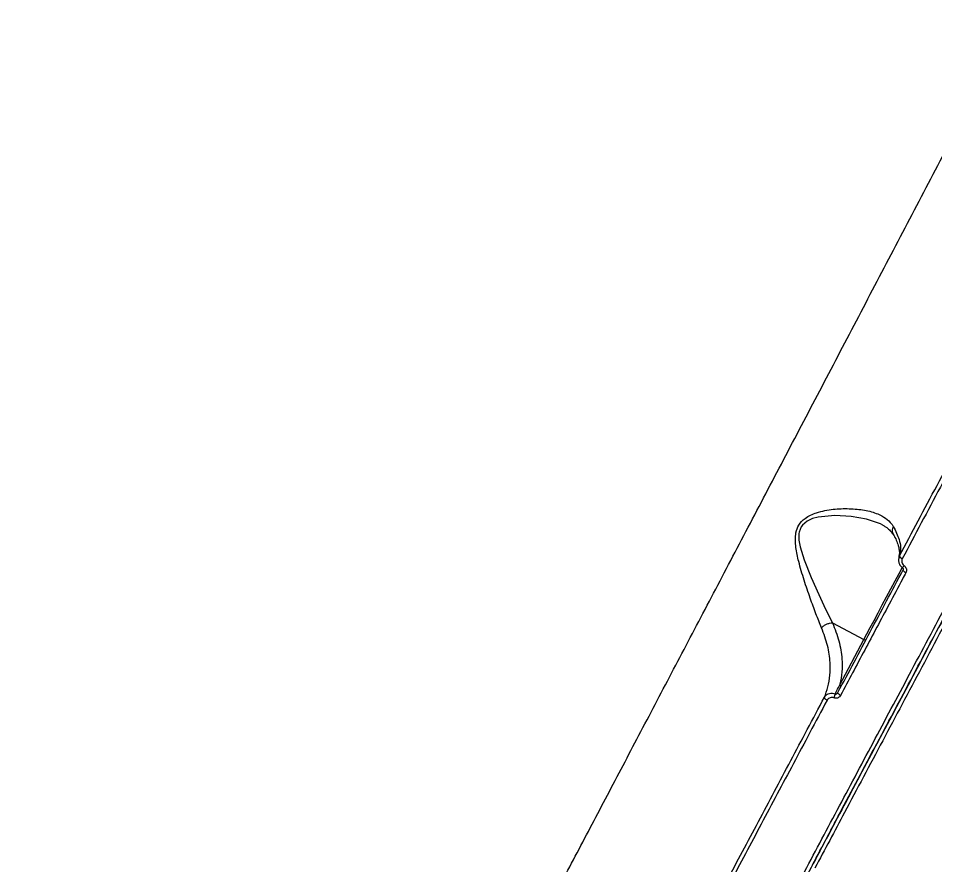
# Model space of a CAD drawing. Header units: millimetres. Extents: x -7245 to 6306, y -6696 to 5973.
# Drawn here: x -3038.9 to -2795.7, y 1436.2 to 1660.8 of the extents above; entities that cross this region are included whole.
import ezdxf

# ---------------------------------------------------------------- set-up
doc = ezdxf.new("R2010")
doc.units = ezdxf.units.MM
for name, color, linetype in [('DIKOM_ОБЪЕКТ', 7, 'Continuous'), ('DIKOM_РАЗМЕР_ЗОНА', 7, 'Continuous'), ('DIKOM_РАЗМЕР_ОБЪЕКТА', 7, 'Continuous')]:
    doc.layers.add(name, color=color, linetype=linetype)
doc.styles.add('style1', font='arial.ttf', dxfattribs={"width": 0.8})
doc.dimstyles.new('1-50', dxfattribs={"dimtxt": 300, "dimasz": 200, "dimexe": 100, "dimexo": 0, "dimgap": 100, "dimtad": 1, "dimtxsty": 'style1', "dimcen": 200, "dimclrd": 7, "dimclre": 7, "dimclrt": 7, "dimadec": 1, "dimazin": 2, "dimtfac": 1, "dimtmove": 0, "dimatfit": 2, "dimfxl": 0, "dimlwd": 25, "dimlwe": 18, "dimarcsym": 0})

# ---------------------------------------------------------------- blocks, each defined once
blk = doc.blocks.new('*D10')
at = {"layer": 'Defpoints', "color": 0, "transparency": 16777216}
for p in [(-4365.71, 2792.53), (4306.16, 475.6), (4306.16, -5965.27)]:
    blk.add_point(p, dxfattribs=at)
at = {"layer": 'DIKOM_РАЗМЕР_ОБЪЕКТА', "color": 7, "lineweight": 18, "transparency": 16777216}
for p, q in [((-4365.71, 2792.53), (-4365.71, -6065.27)), ((4306.16, 475.6), (4306.16, -6065.27))]:
    blk.add_line(p, q, dxfattribs=at)
at = {"layer": 'DIKOM_РАЗМЕР_ОБЪЕКТА', "color": 7, "lineweight": 25, "transparency": 16777216}
blk.add_line((-4165.71, -5965.27), (4106.16, -5965.27), dxfattribs=at)
at = {"layer": 'DIKOM_РАЗМЕР_ОБЪЕКТА', "color": 7, "transparency": 16777216}
for points in [[(-4165.71, -5931.93), (-4165.71, -5998.6), (-4365.71, -5965.27)], [(4106.16, -5931.93), (4106.16, -5998.6), (4306.16, -5965.27)]]:
    blk.add_solid(points, dxfattribs=at)
at = {"layer": 'DIKOM_РАЗМЕР_ОБЪЕКТА', "color": 7, "transparency": 16777216, "insert": (-85.78, -5712.1), "char_height": 300, "attachment_point": 5, "style": 'style1'}
blk.add_mtext('8650', dxfattribs=at)
blk = doc.blocks.new('*D11')
at = {"layer": 'Defpoints', "color": 0, "transparency": 16777216}
for p in [(-3472.32, 4472.83), (-6199.73, -2928.86), (1850.21, -2928.86)]:
    blk.add_point(p, dxfattribs=at)
at = {"layer": 'DIKOM_РАЗМЕР_ОБЪЕКТА', "color": 7, "lineweight": 18, "transparency": 16777216}
for p, q in [((-3472.32, 4472.83), (-6299.73, 4472.83)), ((1850.21, -2928.86), (-6299.73, -2928.86))]:
    blk.add_line(p, q, dxfattribs=at)
at = {"layer": 'DIKOM_РАЗМЕР_ОБЪЕКТА', "color": 7, "lineweight": 25, "transparency": 16777216}
blk.add_line((-6199.73, 4272.83), (-6199.73, -2728.86), dxfattribs=at)
at = {"layer": 'DIKOM_РАЗМЕР_ОБЪЕКТА', "color": 7, "transparency": 16777216}
for points in [[(-6233.06, 4272.83), (-6166.39, 4272.83), (-6199.73, 4472.83)], [(-6233.06, -2728.86), (-6166.39, -2728.86), (-6199.73, -2928.86)]]:
    blk.add_solid(points, dxfattribs=at)
at = {"layer": 'DIKOM_РАЗМЕР_ОБЪЕКТА', "color": 7, "transparency": 16777216, "insert": (-6452.9, 984.54), "char_height": 300, "attachment_point": 5, "rotation": 90, "style": 'style1'}
blk.add_mtext('7400', dxfattribs=at)
blk = doc.blocks.new('*D13')
at = {"layer": 'Defpoints', "color": 0, "transparency": 16777216}
for p in [(-4231.86, 5972.83), (-6795, -4928.88), (1792.4, -4928.88)]:
    blk.add_point(p, dxfattribs=at)
at = {"layer": 'DIKOM_РАЗМЕР_ЗОНА', "color": 7, "lineweight": 18, "transparency": 16777216}
for p, q in [((-4231.86, 5972.83), (-6895, 5972.83)), ((1792.4, -4928.88), (-6895, -4928.88))]:
    blk.add_line(p, q, dxfattribs=at)
at = {"layer": 'DIKOM_РАЗМЕР_ЗОНА', "color": 7, "lineweight": 25, "transparency": 16777216}
blk.add_line((-6795, 5772.83), (-6795, -4728.88), dxfattribs=at)
at = {"layer": 'DIKOM_РАЗМЕР_ЗОНА', "color": 7, "transparency": 16777216}
for points in [[(-6828.33, 5772.83), (-6761.67, 5772.83), (-6795, 5972.83)], [(-6828.33, -4728.88), (-6761.67, -4728.88), (-6795, -4928.88)]]:
    blk.add_solid(points, dxfattribs=at)
at = {"layer": 'DIKOM_РАЗМЕР_ЗОНА', "color": 7, "transparency": 16777216, "insert": (-7048.17, 972.94), "char_height": 300, "attachment_point": 5, "rotation": 90, "style": 'style1'}
blk.add_mtext('10900', dxfattribs=at)

msp = doc.modelspace()

# ---------------------------------------------------------------- linework, layer by layer
at = {"layer": 'DIKOM_ОБЪЕКТ', "color": 7, "linetype": 'Continuous', "lineweight": 15}
for p, q in [((-2809.371, 1526.205), (-2809.519, 1526.289)), ((-2805.186, 1517.745), (-2805.066, 1518.117)), ((-2822.848, 1500.378), (-2814.507, 1495.942)), ((-2820.971, 1483.785), (-2814.507, 1495.942))]:
    msp.add_line(p, q, dxfattribs=at)
at = {"layer": 'DIKOM_ОБЪЕКТ', "color": 7, "linetype": 'Continuous', "lineweight": 15, "flags": 128}
for points in [[(-2809.519, 1526.289), (-2810.147, 1526.645), (-2813.789, 1527.896), (-2817.9, 1528.633), (-2822.188, 1528.882), (-2826.612, 1528.435), (-2828.153, 1528.02), (-2829.607, 1527.351), (-2830.841, 1526.302), (-2831.134, 1525.891), (-2831.679, 1524.472), (-2831.739, 1524.108), (-2831.744, 1522.338), (-2831.435, 1520.561), (-2830.37, 1517.06), (-2828.52, 1512.4), (-2826.515, 1507.93), (-2824.664, 1504.004), (-2822.858, 1500.383), (-2822.857, 1500.38), (-2822.857, 1500.38)], [(-2814.507, 1495.942), (-2813.715, 1497.433), (-2812.81, 1499.133), (-2811.814, 1501.008), (-2810.746, 1503.015), (-2809.631, 1505.112), (-2808.493, 1507.253), (-2807.356, 1509.392), (-2806.245, 1511.482), (-2805.184, 1513.477), (-2804.368, 1515.012)], [(-2803.384, 1513.678), (-2803.552, 1513.775), (-2803.709, 1513.878), (-2803.848, 1513.984), (-2803.962, 1514.088), (-2804.05, 1514.187), (-2804.106, 1514.277), (-2804.129, 1514.354), (-2804.118, 1514.416)], [(-2820.699, 1481.115), (-2820.866, 1481.213), (-2821.021, 1481.321), (-2821.155, 1481.434), (-2821.265, 1481.548), (-2821.346, 1481.658), (-2821.395, 1481.761), (-2821.41, 1481.853), (-2821.391, 1481.93)], [(-2824.288, 1479.837), (-2824.449, 1479.931), (-2824.599, 1480.035), (-2824.73, 1480.144), (-2824.838, 1480.254), (-2824.92, 1480.362), (-2824.974, 1480.464), (-2824.996, 1480.556), (-2824.986, 1480.636)]]:
    msp.add_lwpolyline(points, dxfattribs=at)
at = {"layer": 'DIKOM_ОБЪЕКТ', "color": 7, "linetype": 'Continuous', "lineweight": 15}
for centre, radius, start, end in [((-2359.315, 2317.953), 1209.999, 211.047391, 241.952609), ((-2359.315, 2317.953), 1168.375, 214.226978, 238.773022), ((-2803.956, 1518.528), 1.183, 200.33099, 252.02869), ((-2806.273, 1517.047), 2.855, 313.95625, 328.04154), ((-2814.251, 1496.319), 0.455, 235.73566, 323.64399), ((-2820.714, 1484.161), 0.455, 235.66373, 323.71592), ((-2810.114, 1476.189), 13.115, 155.86603, 160.95788)]:
    msp.add_arc(centre, radius, start, end, dxfattribs=at)
for points, knots in [([(-2828.145, 1436.211), (-2825.555, 1441.082), (-2819.753, 1451.995), (-2810.421, 1469.546), (-2800.195, 1488.778), (-2789.729, 1508.463), (-2779.077, 1528.495), (-2768.289, 1548.785), (-2757.396, 1569.271), (-2746.416, 1589.922), (-2735.367, 1610.702), (-2724.286, 1631.543), (-2713.222, 1652.35), (-2702.23, 1673.025), (-2691.475, 1693.251), (-2680.976, 1712.997), (-2670.739, 1732.25), (-2660.66, 1751.205), (-2650.784, 1769.781), (-2641.151, 1787.896), (-2631.675, 1805.718), (-2622.386, 1823.188), (-2613.31, 1840.258), (-2604.587, 1856.665), (-2596.256, 1872.333), (-2588.357, 1887.188), (-2580.919, 1901.176), (-2573.964, 1914.257), (-2567.494, 1926.426), (-2561.524, 1937.653), (-2556.082, 1947.889), (-2551.192, 1957.084), (-2547.151, 1964.685), (-2543.85, 1970.893), (-2541.17, 1975.933), (-2538.88, 1980.24), (-2536.963, 1983.845), (-2535.441, 1986.709), (-2534.34, 1988.78), (-2533.638, 1990.098), (-2533.539, 1990.285), (-2533.49, 1990.378)], [0, 0, 0, 0, 0.021635, 0.048472, 0.0753938, 0.1023581, 0.1293232, 0.1562448, 0.1830819, 0.2099188, 0.2368401, 0.263805, 0.2907699, 0.3176915, 0.3445287, 0.3703765, 0.3962996, 0.4222616, 0.4482235, 0.4741472, 0.4999949, 0.526832, 0.5537537, 0.5807181, 0.6076825, 0.6346043, 0.6614411, 0.6882784, 0.7151997, 0.7421646, 0.769129, 0.7960506, 0.8228877, 0.8446334, 0.8664016, 0.8881699, 0.9099155, 0.9324241, 0.9549578, 0.9774915, 1, 1, 1, 1]), ([(-2532.137, 1990.791), (-2532.163, 1990.742), (-2532.233, 1990.61), (-2532.849, 1989.451), (-2534.132, 1987.038), (-2536.039, 1983.452), (-2538.58, 1978.673), (-2541.764, 1972.685), (-2545.519, 1965.621), (-2549.822, 1957.531), (-2554.631, 1948.484), (-2560.029, 1938.335), (-2566.018, 1927.069), (-2572.594, 1914.702), (-2579.612, 1901.504), (-2587.036, 1887.541), (-2594.825, 1872.893), (-2603.104, 1857.321), (-2611.867, 1840.841), (-2621.094, 1823.488), (-2630.469, 1805.854), (-2639.943, 1788.038), (-2649.461, 1770.136), (-2659.295, 1751.642), (-2669.424, 1732.593), (-2679.821, 1713.039), (-2690.402, 1693.137), (-2701.14, 1672.944), (-2711.999, 1652.521), (-2723.017, 1631.799), (-2734.161, 1610.839), (-2745.396, 1589.711), (-2756.474, 1568.877), (-2767.359, 1548.404), (-2778.024, 1528.347), (-2788.641, 1508.379), (-2799.172, 1488.573), (-2809.571, 1469.015), (-2819.03, 1451.227), (-2824.901, 1440.185), (-2827.497, 1435.303)], [0, 0, 0, 0, 0.0156515, 0.0421674, 0.0687037, 0.0952197, 0.122506, 0.1498143, 0.1771005, 0.2036164, 0.2301527, 0.2566688, 0.283955, 0.3112632, 0.3385494, 0.3650657, 0.391602, 0.4181178, 0.4454043, 0.4727127, 0.4999987, 0.52556, 0.5511397, 0.5767005, 0.6029494, 0.6292179, 0.6554667, 0.6819824, 0.7085188, 0.7350352, 0.7623214, 0.7896296, 0.8169158, 0.8434322, 0.8699686, 0.8964846, 0.9237709, 0.951079, 0.9783653, 1, 1, 1, 1]), ([(-2928.259, 1250.058), (-2928.233, 1250.107), (-2928.162, 1250.24), (-2927.546, 1251.398), (-2926.264, 1253.81), (-2924.356, 1257.397), (-2921.816, 1262.175), (-2918.631, 1268.163), (-2914.876, 1275.228), (-2910.573, 1283.318), (-2905.764, 1292.365), (-2900.366, 1302.515), (-2894.377, 1313.78), (-2887.801, 1326.147), (-2880.784, 1339.345), (-2873.36, 1353.308), (-2865.571, 1367.956), (-2857.292, 1383.528), (-2848.528, 1400.008), (-2839.301, 1417.361), (-2829.926, 1434.995), (-2820.452, 1452.81), (-2810.934, 1470.713), (-2801.1, 1489.206), (-2790.972, 1508.255), (-2780.574, 1527.81), (-2769.993, 1547.711), (-2759.256, 1567.905), (-2748.396, 1588.328), (-2737.378, 1609.05), (-2726.234, 1630.01), (-2714.999, 1651.138), (-2703.922, 1671.972), (-2693.036, 1692.444), (-2682.372, 1712.502), (-2671.755, 1732.469), (-2661.223, 1752.276), (-2650.824, 1771.834), (-2641.365, 1789.622), (-2635.494, 1800.663), (-2632.898, 1805.546)], [0, 0, 0, 0, 0.0156515, 0.0421674, 0.0687037, 0.0952198, 0.1225059, 0.1498143, 0.1771005, 0.2036164, 0.2301527, 0.2566689, 0.2839551, 0.3112632, 0.3385493, 0.3650657, 0.391602, 0.4181178, 0.4454043, 0.4727127, 0.4999986, 0.5255599, 0.5511397, 0.5767005, 0.6029493, 0.6292178, 0.6554667, 0.6819824, 0.7085188, 0.7350352, 0.7623214, 0.7896295, 0.8169158, 0.8434321, 0.8699686, 0.8964846, 0.9237709, 0.951079, 0.9783653, 1, 1, 1, 1]), ([(-2632.25, 1804.637), (-2634.84, 1799.766), (-2640.642, 1788.853), (-2649.974, 1771.303), (-2660.2, 1752.07), (-2670.667, 1732.385), (-2681.318, 1712.354), (-2692.106, 1692.063), (-2702.999, 1671.578), (-2713.979, 1650.926), (-2725.028, 1630.147), (-2736.11, 1609.306), (-2747.173, 1588.499), (-2758.166, 1567.824), (-2768.921, 1547.598), (-2779.419, 1527.851), (-2789.657, 1508.599), (-2799.735, 1489.644), (-2809.612, 1471.068), (-2819.244, 1452.953), (-2828.72, 1435.131), (-2838.008, 1417.661), (-2847.085, 1400.591), (-2855.808, 1384.184), (-2864.14, 1368.516), (-2872.039, 1353.661), (-2879.476, 1339.672), (-2886.432, 1326.592), (-2892.901, 1314.422), (-2898.871, 1303.196), (-2904.314, 1292.96), (-2909.203, 1283.765), (-2913.244, 1276.164), (-2916.545, 1269.956), (-2919.224, 1264.916), (-2921.515, 1260.608), (-2923.432, 1257.004), (-2924.954, 1254.141), (-2926.056, 1252.069), (-2926.756, 1250.751), (-2926.856, 1250.564), (-2926.905, 1250.471)], [0, 0, 0, 0, 0.0216352, 0.0484722, 0.0753941, 0.1023583, 0.1293234, 0.156245, 0.183082, 0.209919, 0.2368403, 0.2638052, 0.2907698, 0.3176917, 0.3445289, 0.3703767, 0.3962998, 0.4222618, 0.4482237, 0.4741473, 0.499995, 0.5268319, 0.5537538, 0.5807182, 0.6076827, 0.6346044, 0.6614412, 0.6882785, 0.7151999, 0.7421646, 0.769129, 0.7960507, 0.8228877, 0.8446336, 0.8664017, 0.88817, 0.9099155, 0.9324241, 0.9549578, 0.9774915, 1, 1, 1, 1]), ([(-2956.094, 1315.076), (-2955.502, 1316.198), (-2954.316, 1318.445), (-2951.832, 1323.156), (-2948.846, 1328.816), (-2945.324, 1335.497), (-2941.292, 1343.142), (-2936.758, 1351.744), (-2931.718, 1361.304), (-2926.193, 1371.79), (-2920.202, 1383.159), (-2913.776, 1395.359), (-2906.943, 1408.331), (-2899.722, 1422.048), (-2892.116, 1436.501), (-2884.144, 1451.653), (-2875.838, 1467.445), (-2867.239, 1483.807), (-2858.384, 1500.66), (-2849.295, 1517.966), (-2839.984, 1535.708), (-2830.47, 1553.847), (-2820.791, 1572.316), (-2810.991, 1591.027), (-2801.119, 1609.895), (-2791.194, 1628.878), (-2781.235, 1647.948), (-2771.259, 1667.071), (-2761.306, 1686.174), (-2751.422, 1705.168), (-2741.653, 1723.968), (-2732.75, 1741.131), (-2724.686, 1756.699), (-2719.875, 1766.002), (-2717.47, 1770.653)], [0, 0, 0, 0, 0.0315566, 0.0632129, 0.0949194, 0.1266266, 0.1582827, 0.1898395, 0.2213973, 0.2530543, 0.2847622, 0.3164699, 0.3481273, 0.3796854, 0.4112652, 0.4429446, 0.4746742, 0.5064044, 0.5380839, 0.5696638, 0.6012951, 0.6330258, 0.6648067, 0.6965877, 0.7283185, 0.7599497, 0.7916592, 0.823468, 0.8553266, 0.8871865, 0.9189955, 0.9507054, 0.9753529, 1, 1, 1, 1]), ([(-2805.066, 1518.117), (-2801.758, 1524.34), (-2795.144, 1536.786), (-2785.004, 1555.867), (-2774.733, 1575.196), (-2767.795, 1588.253), (-2764.326, 1594.782)], [0, 0, 0, 0, 0.2485994, 0.4971949, 0.7485955, 1, 1, 1, 1]), ([(-2763.487, 1594.238), (-2766.925, 1587.768), (-2773.802, 1574.828), (-2784.06, 1555.525), (-2794.264, 1536.326), (-2800.969, 1523.71), (-2804.321, 1517.403)], [0, 0, 0, 0, 0.2485965, 0.4971915, 0.7485969, 1, 1, 1, 1]), ([(-2825.74, 1499.028), (-2826.24, 1500.26), (-2827.239, 1502.726), (-2828.803, 1507.034), (-2830.405, 1511.656), (-2831.746, 1516.18), (-2832.529, 1519.781), (-2832.751, 1522.367), (-2832.615, 1524.418), (-2831.86, 1526.529), (-2830.356, 1528.051), (-2828.67, 1529.008), (-2826.164, 1529.952), (-2822.647, 1530.625), (-2818.316, 1530.743), (-2814.291, 1530.366), (-2811.063, 1529.472), (-2808.696, 1528.2), (-2807.386, 1527.006), (-2806.844, 1526.156), (-2806.696, 1525.923)], [0, 0, 0, 0, 0.0712952, 0.1426957, 0.2203385, 0.2979556, 0.3555848, 0.3853391, 0.4149562, 0.44911, 0.4886644, 0.5175479, 0.5465105, 0.6250128, 0.7037124, 0.7839218, 0.864012, 0.921252, 0.9784159, 1, 1, 1, 1]), ([(-2809.514, 1526.298), (-2809.249, 1526.155), (-2808.559, 1525.783), (-2807.725, 1525.044), (-2807.139, 1524.417), (-2806.936, 1523.987), (-2806.911, 1523.934)], [0, 0, 0, 0, 0.2226657, 0.5786175, 0.9477655, 1, 1, 1, 1]), ([(-2806.696, 1525.923), (-2806.716, 1525.885), (-2806.807, 1525.716), (-2806.968, 1525.3), (-2807.019, 1524.677), (-2806.92, 1524.203), (-2806.786, 1524.015), (-2806.785, 1524.014)], [0, 0, 0, 0, 0.0609319, 0.2664505, 0.6321713, 0.9978214, 1, 1, 1, 1]), ([(-2806.696, 1525.923), (-2806.105, 1524.746), (-2805.133, 1522.807), (-2804.729, 1520.449), (-2804.796, 1519.034), (-2805.011, 1518.303), (-2805.066, 1518.117)], [0, 0, 0, 0, 0.395785, 0.6516297, 0.9109966, 1, 1, 1, 1]), ([(-2806.809, 1523.996), (-2806.619, 1523.667), (-2806.124, 1522.811), (-2805.611, 1521.571), (-2805.226, 1520.288), (-2805.082, 1519.193), (-2805.108, 1518.357), (-2805.236, 1517.959), (-2805.29, 1517.792)], [0, 0, 0, 0, 0.1153759, 0.2999644, 0.4850072, 0.6713904, 0.8619138, 1, 1, 1, 1]), ([(-2805.187, 1517.746), (-2805.248, 1517.556), (-2805.396, 1517.091), (-2805.273, 1516.301), (-2804.912, 1515.524), (-2804.482, 1515.171), (-2804.281, 1515.005)], [0, 0, 0, 0, 0.1922655, 0.4716808, 0.7524338, 1, 1, 1, 1]), ([(-2804.321, 1517.403), (-2804.383, 1517.252), (-2804.505, 1516.95), (-2804.478, 1516.447), (-2804.294, 1515.978), (-2804.047, 1515.685), (-2803.882, 1515.559), (-2803.851, 1515.536)], [0, 0, 0, 0, 0.2362483, 0.4725846, 0.7092022, 0.9457411, 1, 1, 1, 1]), ([(-2804.295, 1514.988), (-2804.268, 1514.968), (-2804.195, 1514.915), (-2804.116, 1514.796), (-2804.071, 1514.65), (-2804.071, 1514.516), (-2804.11, 1514.449), (-2804.127, 1514.419)], [0, 0, 0, 0, 0.1251998, 0.3296628, 0.550548, 0.806331, 1, 1, 1, 1]), ([(-2803.851, 1515.536), (-2803.821, 1515.513), (-2803.657, 1515.387), (-2803.411, 1515.096), (-2803.227, 1514.63), (-2803.2, 1514.128), (-2803.322, 1513.828), (-2803.384, 1513.678)], [0, 0, 0, 0, 0.0535127, 0.289771, 0.5263209, 0.7629874, 1, 1, 1, 1]), ([(-2821.391, 1481.93), (-2818.554, 1487.267), (-2812.872, 1497.953), (-2807.038, 1508.924), (-2804.118, 1514.416)], [0, 0, 0, 0, 0.4994565, 1, 1, 1, 1]), ([(-2803.384, 1513.678), (-2803.681, 1513.118), (-2805.171, 1510.318), (-2808.83, 1503.435), (-2814.329, 1493.095), (-2818.575, 1485.11), (-2820.699, 1481.115)], [0, 0, 0, 0, 0.050762, 0.2538443, 0.6266911, 1, 1, 1, 1]), ([(-2825.74, 1499.028), (-2825.714, 1499.061), (-2825.549, 1499.264), (-2825.144, 1499.636), (-2824.437, 1500.05), (-2823.625, 1500.334), (-2823.113, 1500.365), (-2822.857, 1500.38)], [0, 0, 0, 0, 0.0428566, 0.2679507, 0.5119473, 0.7560035, 1, 1, 1, 1]), ([(-2822.857, 1500.38), (-2822.855, 1500.38), (-2822.852, 1500.38), (-2822.849, 1500.378), (-2822.848, 1500.378)], [0, 0, 0, 0, 0.4140088, 1, 1, 1, 1]), ([(-2822.848, 1500.378), (-2822.225, 1498.772), (-2820.967, 1495.526), (-2820.281, 1491.166), (-2820.278, 1487.328), (-2820.648, 1485.037), (-2820.947, 1483.879), (-2820.971, 1483.785)], [0, 0, 0, 0, 0.2754417, 0.5570782, 0.7677934, 0.9811389, 1, 1, 1, 1]), ([(-2824.986, 1480.636), (-2824.648, 1481.537), (-2823.948, 1483.407), (-2823.447, 1486.5), (-2823.401, 1490.149), (-2824, 1494.345), (-2825.156, 1497.456), (-2825.74, 1499.028)], [0, 0, 0, 0, 0.1665432, 0.3455384, 0.5267569, 0.7607789, 1, 1, 1, 1]), ([(-2822.082, 1481.551), (-2822.057, 1481.599), (-2821.678, 1482.339), (-2821.313, 1483.087), (-2820.971, 1483.785)], [0, 0, 0, 0, 0.0645926, 1, 1, 1, 1]), ([(-2824.986, 1480.636), (-2824.943, 1480.707), (-2824.777, 1480.986), (-2824.353, 1481.383), (-2823.657, 1481.684), (-2822.865, 1481.768), (-2822.343, 1481.623), (-2822.082, 1481.551)], [0, 0, 0, 0, 0.0812098, 0.3161968, 0.5446021, 0.7718183, 1, 1, 1, 1]), ([(-2820.699, 1481.115), (-2820.727, 1481.067), (-2820.835, 1480.879), (-2821.107, 1480.611), (-2821.544, 1480.403), (-2822.033, 1480.337), (-2822.351, 1480.424), (-2822.51, 1480.468)], [0, 0, 0, 0, 0.0825185, 0.3216035, 0.5513083, 0.7755027, 1, 1, 1, 1]), ([(-2822.082, 1481.551), (-2822.034, 1481.541), (-2821.978, 1481.528), (-2821.861, 1481.536), (-2821.729, 1481.576), (-2821.562, 1481.692), (-2821.453, 1481.821), (-2821.404, 1481.907), (-2821.391, 1481.93)], [0, 0, 0, 0, 0.172221, 0.1986618, 0.4121376, 0.6487228, 0.9085732, 1, 1, 1, 1]), ([(-2862.787, 1409.515), (-2860.174, 1414.432), (-2854.947, 1424.265), (-2846.745, 1439.696), (-2838.29, 1455.605), (-2830.994, 1469.331), (-2826.509, 1477.769), (-2824.986, 1480.636)], [0, 0, 0, 0, 0.2203125, 0.4406214, 0.6630844, 0.8855481, 1, 1, 1, 1]), ([(-2824.288, 1479.837), (-2825.815, 1476.964), (-2830.281, 1468.56), (-2837.539, 1454.907), (-2845.991, 1439.008), (-2854.242, 1423.483), (-2859.533, 1413.53), (-2862.178, 1408.554)], [0, 0, 0, 0, 0.1144555, 0.3347657, 0.5550742, 0.7775367, 1, 1, 1, 1]), ([(-2822.51, 1480.468), (-2822.667, 1480.511), (-2822.981, 1480.598), (-2823.464, 1480.533), (-2823.891, 1480.328), (-2824.155, 1480.066), (-2824.261, 1479.884), (-2824.288, 1479.837)], [0, 0, 0, 0, 0.2255142, 0.4513407, 0.6800974, 0.9176503, 1, 1, 1, 1])]:
    msp.add_open_spline(points, degree=3, knots=knots, dxfattribs=at)

# ---------------------------------------------------------------- dimensions: what is measured, and where the dimension line sits
at = {"layer": 'DIKOM_РАЗМЕР_ЗОНА'}
dim = msp.add_linear_dim(base=(-6795.001, -4928.879), p1=(-4231.865, 5972.834), p2=(1792.398, -4928.879), angle=90, text='10900', dimstyle='1-50', dxfattribs=at)
dim.commit()
dim.dimension.update_dxf_attribs({"geometry": '*D13', "text_midpoint": (-6795.001, 972.936), "dimtype": 160})
at = {"layer": 'DIKOM_РАЗМЕР_ОБЪЕКТА'}
dim = msp.add_linear_dim(base=(-6199.728, -2928.864), p1=(-3472.315, 4472.834), p2=(1850.213, -2928.864), angle=90, text='7400', dimstyle='1-50', dxfattribs=at)
dim.commit()
dim.dimension.update_dxf_attribs({"geometry": '*D11', "text_midpoint": (-6199.728, 984.539), "dimtype": 160})
dim = msp.add_linear_dim(base=(4306.158, -5965.268), p1=(-4365.714, 2792.532), p2=(4306.158, 475.605), text='8650', dimstyle='1-50', dxfattribs=at)
dim.commit()
dim.dimension.update_dxf_attribs({"geometry": '*D10', "text_midpoint": (-85.784, -5965.268), "dimtype": 160})

doc.saveas('drawing.dxf')
